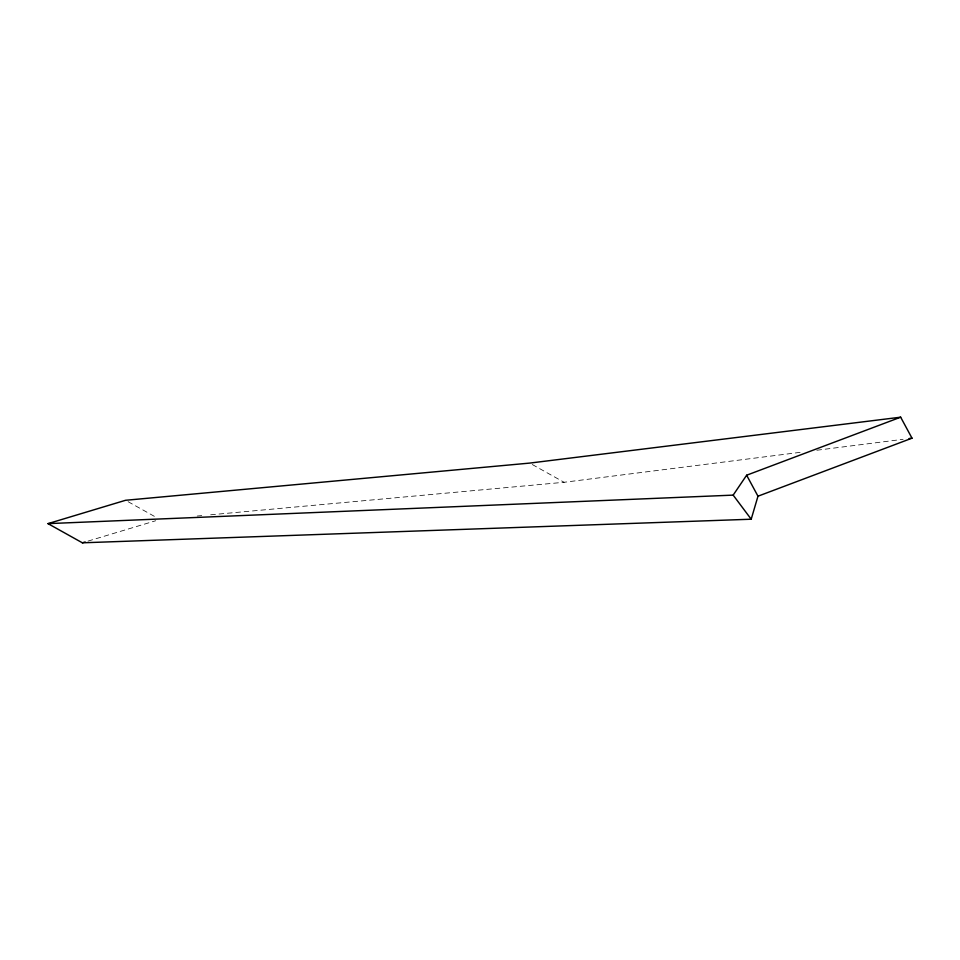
<?xml version="1.0" encoding="UTF-8"?>
<svg xmlns="http://www.w3.org/2000/svg" width="960" height="960" viewBox="0 0 960 960"><rect width="100%" height="100%" fill="white"/><g stroke="black" fill="none" stroke-linecap="round" stroke-linejoin="round"><path stroke-width="0.72" stroke-dasharray="4.8 3.6" d="M88.02 541.104L155.724 520.74M210.66 514.8L564.108 482.28L803.472 451.932M816.852 450.24L903.084 439.308M197.232 516.036L201.708 515.616M532.284 464.52L564.108 482.28M128.124 501.708L156.132 517.332"/><path stroke-width="1.44" d="M900.66 417.192L529.728 463.092L125.58 500.28L48 523.632L82.368 542.808L751.2 519.216L757.98 496.2L746.64 475.224L900.66 417.192L912 438.18L757.98 496.2M48 523.632L733.164 495.12L746.64 475.224M82.368 542.808L85.2 541.956M909.024 438.552L912 438.18M733.164 495.12L751.2 519.216"/></g></svg>
